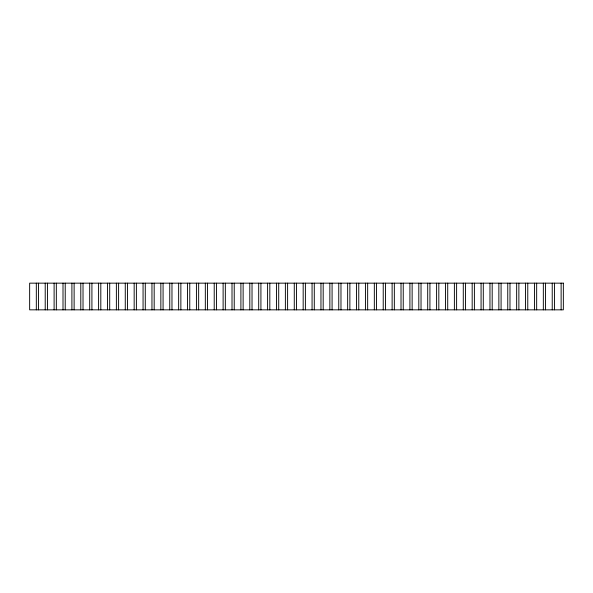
<?xml version="1.0" encoding="UTF-8"?>
<svg xmlns="http://www.w3.org/2000/svg" width="593" height="593" viewBox="0 0 593 593"><rect width="100%" height="100%" fill="white"/><g stroke="black" fill="none" stroke-linecap="round" stroke-linejoin="round"><path stroke-width="0.89" d="M561.126 283.157L561.126 309.842M554.455 283.157L554.455 309.842M552.231 283.157L552.231 309.842M545.56 283.157L545.56 309.842M543.336 283.157L543.336 309.842M536.665 283.157L536.665 309.842M534.441 283.157L534.441 309.842M527.77 283.157L527.77 309.842M525.546 283.157L525.546 309.842M518.875 283.157L518.875 309.842M516.651 283.157L516.651 309.842M509.98 283.157L509.98 309.842M507.756 283.157L507.756 309.842M501.085 283.157L501.085 309.842M498.861 283.157L498.861 309.842M492.19 283.157L492.19 309.842M489.966 283.157L489.966 309.842M483.295 283.157L483.295 309.842M481.071 283.157L481.071 309.842M474.4 283.157L474.4 309.842M472.176 283.157L472.176 309.842M465.505 283.157L465.505 309.842M463.281 283.157L463.281 309.842M456.61 283.157L456.61 309.842M454.386 283.157L454.386 309.842M447.715 283.157L447.715 309.842M445.491 283.157L445.491 309.842M438.82 283.157L438.82 309.842M436.596 283.157L436.596 309.842M429.925 283.157L429.925 309.842M427.701 283.157L427.701 309.842M421.03 283.157L421.03 309.842M418.806 283.157L418.806 309.842M412.135 283.157L412.135 309.842M409.911 283.157L409.911 309.842M403.24 283.157L403.24 309.842M401.016 283.157L401.016 309.842M394.345 283.157L394.345 309.842M392.121 283.157L392.121 309.842M385.45 283.157L385.45 309.842M383.226 283.157L383.226 309.842M376.555 283.157L376.555 309.842M374.331 283.157L374.331 309.842M367.66 283.157L367.66 309.842M365.436 283.157L365.436 309.842M358.765 283.157L358.765 309.842M356.541 283.157L356.541 309.842M349.87 283.157L349.87 309.842M347.646 283.157L347.646 309.842M340.975 283.157L340.975 309.842M338.751 283.157L338.751 309.842M332.08 283.157L332.08 309.842M329.856 283.157L329.856 309.842M323.185 283.157L323.185 309.842M320.961 283.157L320.961 309.842M314.29 283.157L314.29 309.842M312.066 283.157L312.066 309.842M305.395 283.157L305.395 309.842M303.171 283.157L303.171 309.842M296.5 283.157L296.5 309.842M294.276 283.157L294.276 309.842M287.605 283.157L287.605 309.842M285.381 283.157L285.381 309.842M278.71 283.157L278.71 309.842M276.486 283.157L276.486 309.842M269.815 283.157L269.815 309.842M267.591 283.157L267.591 309.842M260.92 283.157L260.92 309.842M258.696 283.157L258.696 309.842M252.025 283.157L252.025 309.842M249.801 283.157L249.801 309.842M243.13 283.157L243.13 309.842M240.906 283.157L240.906 309.842M234.235 283.157L234.235 309.842M232.011 283.157L232.011 309.842M225.34 283.157L225.34 309.842M223.116 283.157L223.116 309.842M216.445 283.157L216.445 309.842M214.221 283.157L214.221 309.842M207.55 283.157L207.55 309.842M205.326 283.157L205.326 309.842M198.655 283.157L198.655 309.842M196.431 283.157L196.431 309.842M189.76 283.157L189.76 309.842M187.536 283.157L187.536 309.842M180.865 283.157L180.865 309.842M178.641 283.157L178.641 309.842M171.97 283.157L171.97 309.842M169.746 283.157L169.746 309.842M163.075 283.157L163.075 309.842M160.851 283.157L160.851 309.842M154.18 283.157L154.18 309.842M151.956 283.157L151.956 309.842M145.285 283.157L145.285 309.842M143.061 283.157L143.061 309.842M136.39 283.157L136.39 309.842M134.166 283.157L134.166 309.842M127.495 283.157L127.495 309.842M125.271 283.157L125.271 309.842M118.6 283.157L118.6 309.842M116.376 283.157L116.376 309.842M109.705 283.157L109.705 309.842M107.481 283.157L107.481 309.842M100.81 283.157L100.81 309.842M98.586 283.157L98.586 309.842M91.915 283.157L91.915 309.842M89.691 283.157L89.691 309.842M83.02 283.157L83.02 309.842M80.796 283.157L80.796 309.842M74.125 283.157L74.125 309.842M71.901 283.157L71.901 309.842M65.23 283.157L65.23 309.842M63.006 283.157L63.006 309.842M56.335 283.157L56.335 309.842M54.111 283.157L54.111 309.842M47.44 283.157L47.44 309.842M45.216 283.157L45.216 309.842M38.545 283.157L38.545 309.842M36.321 283.157L36.321 309.842M563.35 283.157L29.65 283.157L29.65 309.842L563.35 309.842L563.35 283.157"/></g></svg>
